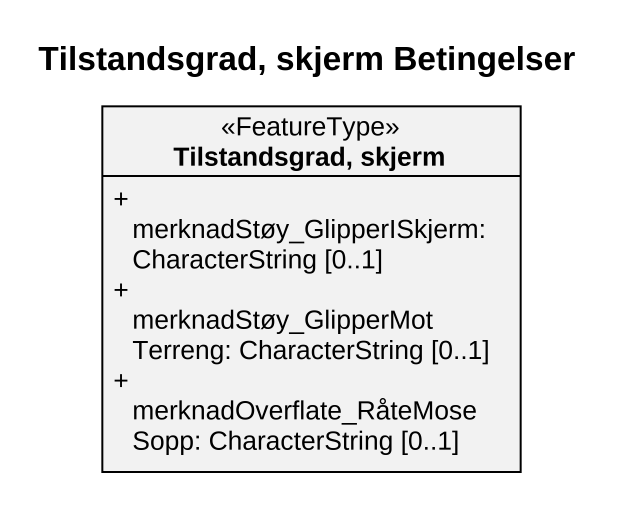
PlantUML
@startuml
title Tilstandsgrad, skjerm Betingelser
hide circle
hide empty members
skinparam classAttributeIconSize 0
class "Tilstandsgrad, skjerm" as Tilstandsgrad_skjerm <<FeatureType>> {
  + merknadStøy_GlipperISkjerm: CharacterString [0..1]
  + merknadStøy_GlipperMotTerreng: CharacterString [0..1]
  + merknadOverflate_RåteMoseSopp: CharacterString [0..1]
}
@enduml
